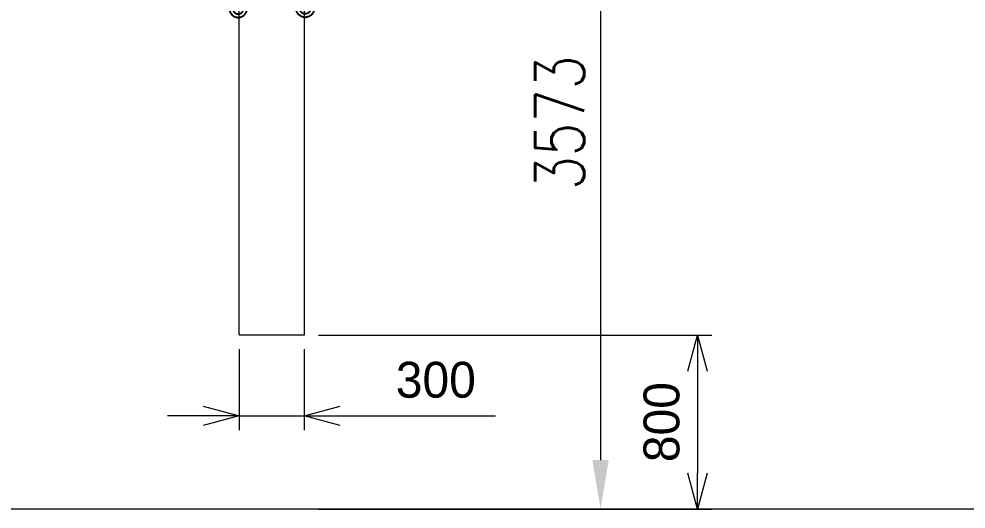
# Model space of a CAD drawing. Header units: inches. Extents: x 702888 to 852715, y 9845 to 271320.
# Drawn here: x 758519 to 762875, y 43205 to 45459 of the extents above; entities that cross this region are included whole.
import ezdxf

# ---------------------------------------------------------------- set-up
doc = ezdxf.new("R2010")
doc.units = ezdxf.units.IN
doc.header["$MEASUREMENT"] = 0
doc.header["$PDMODE"] = 34
for name, pattern in [('CENTER', [2, 1.25, -0.25, 0.25, -0.25]), ('Discontinu', [1, 0.636364, -0.363636]), ('MITTE2', [725.805, 483.87, -80.645, 80.645, -80.645])]:
    doc.linetypes.add(name, pattern=pattern)
doc.layers.get('0').update_dxf_attribs({"lineweight": 5})
doc.layers.get('Defpoints').update_dxf_attribs({"lineweight": 5})
for name, color, linetype, lineweight in [('1', 252, 'Continuous', 9), ('chain', 2, 'Continuous', 5), ('HIDDEN', 252, 'Continuous', 0)]:
    doc.layers.add(name, color=color, linetype=linetype, lineweight=lineweight)
doc.layers.add('ATS-MITTE', color=1, linetype='MITTE2')
doc.layers.add('ATS-UNSICHTBAR', color=1, linetype='Discontinu')
doc.styles.add('s', font='simplex.shx', dxfattribs={"width": 0.8})
doc.dimstyles.new('D1', dxfattribs={"dimscale": 66, "dimtxt": 2.5, "dimasz": 2.5, "dimexe": 1, "dimexo": 1, "dimgap": 1.25, "dimtad": 1, "dimdec": 0, "dimdsep": 46, "dimtxsty": 'Standard', "dimblk": 'OPEN30', "dimcen": 2.5, "dimclrd": 150, "dimclre": 150, "dimclrt": 140, "dimadec": 0, "dimazin": 0, "dimtfac": 1, "dimtdec": 0, "dimtmove": 0, "dimatfit": 3, "dimfxl": 1, "dimtfill": 1, "dimlwd": 13, "dimlwe": 13, "dimarcsym": 0})
doc.dimstyles.new('mahesh', dxfattribs={"dimscale": 150, "dimtxt": 3, "dimasz": 2.5, "dimexe": 1, "dimexo": 1, "dimgap": 1, "dimtad": 1, "dimdec": 1, "dimzin": 12, "dimtxsty": 's', "dimcen": 2.5, "dimclrd": 1, "dimclre": 1, "dimclrt": 1, "dimadec": 0, "dimazin": 3, "dimtfac": 1, "dimtdec": 1, "dimtmove": 0, "dimatfit": 3, "dimfxl": 1.25, "dimlwd": 13, "dimlwe": 13, "dimarcsym": 0})

# ---------------------------------------------------------------- blocks, each defined once
blk = doc.blocks.new('_Open30')
at = {"color": 0, "linetype": 'ByBlock', "lineweight": -2}
for p, q in [((-1, 0.268), (0, 0)), ((0, 0), (-1, -0.268)), ((0, 0), (-1, 0))]:
    blk.add_line(p, q, dxfattribs=at)
blk = doc.blocks.new('*D608')
at = {"color": 150, "lineweight": 13, "transparency": 16777216}
for p, q in [((759531.5, 43940.7), (759531.5, 43567.4)), ((759831.4, 43940.7), (759831.4, 43567.4)), ((759366.5, 43633.4), (759201.5, 43633.4)), ((759531.5, 43633.4), (759831.4, 43633.4)), ((759996.4, 43633.4), (760711.4, 43633.4))]:
    blk.add_line(p, q, dxfattribs=at)
at = {"layer": 'Defpoints', "color": 0, "transparency": 16777216}
for p in [(759531.5, 44006.7), (759831.4, 44006.7), (759831.4, 43633.4)]:
    blk.add_point(p, dxfattribs=at)
at = {"color": 150, "lineweight": 13, "transparency": 16777216, "xscale": 165, "yscale": 165, "zscale": 165}
blk.add_blockref('_Open30', (759531.5, 43633.4), dxfattribs=at)
at = {"color": 150, "lineweight": 13, "transparency": 16777216, "xscale": 165, "yscale": 165, "zscale": 165, "rotation": 180}
blk.add_blockref('_Open30', (759831.4, 43633.4), dxfattribs=at)
at = {"color": 140, "transparency": 16777216, "insert": (760436.4, 43798.4), "char_height": 165, "attachment_point": 5, "bg_fill": 3, "box_fill_scale": 1.25, "bg_fill_color": 256, "bg_fill_true_color": 13158600, "bg_fill_transparency": 0}
blk.add_mtext('300', dxfattribs=at)
blk = doc.blocks.new('*D612')
at = {"color": 150, "lineweight": 13, "transparency": 16777216}
for p, q in [((759897.4, 44004.7), (761706.4, 44004.7)), ((761640.4, 43839.7), (761640.4, 43370)), ((759897.4, 43205), (761706.4, 43205))]:
    blk.add_line(p, q, dxfattribs=at)
at = {"layer": 'Defpoints', "color": 0, "transparency": 16777216}
for p in [(759831.4, 44004.7, 58711), (759831.4, 43205, -14447.5), (761640.4, 43205)]:
    blk.add_point(p, dxfattribs=at)
at = {"color": 150, "lineweight": 13, "transparency": 16777216, "xscale": 165, "yscale": 165, "zscale": 165}
for p, rotation in [((761640.4, 44004.7), 90), ((761640.4, 43205), 270)]:
    blk.add_blockref('_Open30', p, dxfattribs=dict(at, rotation=rotation))
at = {"color": 140, "transparency": 16777216, "insert": (761475.4, 43604.8), "char_height": 165, "attachment_point": 5, "rotation": 90, "bg_fill": 3, "box_fill_scale": 1.25, "bg_fill_color": 256, "bg_fill_true_color": 13158600, "bg_fill_transparency": 0}
blk.add_mtext('800', dxfattribs=at)
blk = doc.blocks.new('54T456Y')
for p, q in [((754886.1, 32591.1), (754886.1, 32983.9)), ((754886.1, 32983.9), (754902.1, 32983.9)), ((754902.1, 32591.1), (754902.1, 32983.9)), ((754886.1, 32914.9), (754902.1, 32914.9)), ((754820.1, 32591.1), (754820.1, 32649.9)), ((754836.1, 32649.9), (754820.1, 32649.9)), ((754836.1, 32591.1), (754836.1, 32649.9))]:
    blk.add_line(p, q)
for radius in [41, 25]:
    blk.add_arc((754861.1, 32591.1), radius, 180, 0)
at = {"layer": 'HIDDEN'}
blk.add_line((754886.1, 32967.9), (754902.1, 32967.9), dxfattribs=at)
blk = doc.blocks.new('5u6u57')
for p, q in [((14173.2, -179.1), (14333.2, -179.1)), ((14213.2, -219.1), (14173.2, -179.1)), ((14173.2, -479.1), (14173.2, -179.1)), ((14293.2, -219.1), (14333.2, -179.1)), ((14333.2, -179.1), (14333.2, -479.1)), ((14213.2, -219.1), (14293.2, -219.1)), ((14213.2, -439.1), (14213.2, -219.1)), ((14293.2, -219.1), (14293.2, -439.1)), ((14213.2, -439.1), (14173.2, -479.1)), ((14333.2, -479.1), (14173.2, -479.1)), ((14293.2, -439.1), (14213.2, -439.1)), ((14293.2, -439.1), (14333.2, -479.1))]:
    blk.add_line(p, q)
at = {"layer": 'HIDDEN'}
for p, q in [((14177.2, -183.1), (14329.2, -183.1)), ((14177.2, -475.1), (14177.2, -183.1)), ((14329.2, -183.1), (14329.2, -475.1)), ((14329.2, -475.1), (14177.2, -475.1))]:
    blk.add_line(p, q, dxfattribs=at)
blk = doc.blocks.new('4564U6U4')
for p, q in [((755235.6, 33221.3, 58711), (755200.6, 33221.3, 58711)), ((755235.6, 33201.5, 58711), (755210.6, 33181.8, 58711))]:
    blk.add_line(p, q)
at = {"elevation": 58711}
blk.add_lwpolyline([(755210.6, 33181.8), (755185.6, 33181.8), (755185.6, 33221.3), (755235.6, 33221.3), (755235.6, 33201.5)], dxfattribs=at)
blk = doc.blocks.new('4343')
for p, q in [((755120.5, 32910.6), (755120.5, 32870.6)), ((755120.5, 32910.6), (755120.5, 32910.6)), ((755124.5, 32906.6), (755124.5, 32878.6)), ((755120.5, 32870.6), (755160.5, 32870.6)), ((755128.5, 32874.6), (755156.5, 32874.6)), ((755160.5, 32870.6), (755160.5, 32870.6))]:
    blk.add_line(p, q)
for centre, start, end in [((755120.5, 32906.6), 0, 90), ((755128.5, 32878.6), 180, 270), ((755156.5, 32870.6), 0, 90)]:
    blk.add_arc(centre, 4, start, end)
blk = doc.blocks.new('45Y6U')
for p, q in [((755009.6, 32932.7, 58711), (755009.6, 32998, 58711)), ((755009.6, 32998, 58711), (755025.6, 32998, 58711)), ((755025.6, 32932.7, 58711), (755025.6, 32998, 58711)), ((754943.6, 32932.7, 58711), (754943.6, 32968.4, 58711)), ((754959.6, 32968.4, 58711), (754943.6, 32968.4, 58711)), ((754959.6, 32932.7, 58711), (754959.6, 32968.4, 58711))]:
    blk.add_line(p, q)
for radius in [41, 25]:
    blk.add_arc((754984.6, 32932.7, 58711), radius, 180, 0)
blk = doc.blocks.new('JJUYKUI')
for p, q in [((754975.6, 33221.3, 58711), (754975.6, 33236.3, 58711)), ((754975.6, 33236.3, 58711), (755235.6, 33236.3, 58711)), ((755010.6, 33221.3, 58711), (754975.6, 33221.3, 58711)), ((755226.6, 33221.3, 58711), (754984.6, 33221.3, 58711)), ((755200.6, 33221.3, 58711), (755010.6, 33221.3, 58711)), ((755045.1, 33221.3, 58711), (755025.1, 33221.3, 58711)), ((755032, 33221.3, 58711), (755027, 33221.3, 58711)), ((755235.6, 33221.3, 58711), (755235.6, 33236.3, 58711))]:
    blk.add_line(p, q)
at = {"layer": 'ATS-MITTE', "ltscale": 2}
for p, q in [((754993.1, 33212.8, 58711), (754993.1, 33244.3, 58711)), ((755218.1, 33212.8, 58711), (755218.1, 33244.3, 58711))]:
    blk.add_line(p, q, dxfattribs=at)
at = {"layer": 'ATS-UNSICHTBAR'}
for p, q in [((754986.6, 33221.3, 58711), (754986.6, 33236.3, 58711)), ((754999.6, 33221.3, 58711), (754999.6, 33236.3, 58711)), ((755211.6, 33221.3, 58711), (755211.6, 33236.3, 58711)), ((755224.6, 33221.3, 58711), (755224.6, 33236.3, 58711))]:
    blk.add_line(p, q, dxfattribs=at)
at = {"xscale": -1}
for name in ['4564U6U4', '45Y6U']:
    blk.add_blockref(name, (1510211.3, 0), dxfattribs=at)
for name, p in [('5u6u57', (740852.5, 33400.4, 58711)), ('4564U6U4', (0, 0)), ('45Y6U', (0, 0)), ('4343', (-94.9, 50.7, 58711))]:
    blk.add_blockref(name, p)
blk = doc.blocks.new('H6U56')
at = {"layer": '1', "linetype": 'CENTER', "ltscale": 0.5, "elevation": 58711}
blk.add_lwpolyline([(755255.6, 31028.8), (754955.6, 31028.8), (754955.6, 32530.8), (755255.6, 32530.8)], close=True, dxfattribs=at)
blk.add_blockref('JJUYKUI', (0, 0))
at = {"layer": 'ATS-MITTE'}
blk.add_blockref('54T456Y', (90.5, -60.3, 58711), dxfattribs=at)
at = {"layer": 'ATS-MITTE', "xscale": -1}
blk.add_blockref('54T456Y', (1510120.8, -60.3, 58711), dxfattribs=at)
blk = doc.blocks.new('*D614')
at = {"layer": 'chain', "color": 1, "lineweight": 13, "transparency": 16777216}
for p, q in [((759816.7, 46778.1), (761284, 46778.1)), ((761194, 46553.1), (761194, 43430.1)), ((761104, 43205.1), (761104, 43205.1))]:
    blk.add_line(p, q, dxfattribs=at)
at = {"layer": 'chain', "color": 1, "transparency": 16777216}
for points in [[(761156.5, 46553.1), (761231.5, 46553.1), (761194, 46778.1)], [(761156.5, 43430.1), (761231.5, 43430.1), (761194, 43205.1)]]:
    blk.add_solid(points, dxfattribs=at)
at = {"layer": 'Defpoints', "color": 0, "transparency": 16777216}
for p in [(759726.7, 46778.1), (761194, 43205.1), (761194, 43205.1)]:
    blk.add_point(p, dxfattribs=at)
at = {"layer": 'chain', "color": 1, "transparency": 16777216, "insert": (761006.5, 44981.6), "char_height": 225, "attachment_point": 5, "rotation": 90, "style": 's'}
blk.add_mtext('3573', dxfattribs=at)

msp = doc.modelspace()

# ---------------------------------------------------------------- linework, layer by layer
at = {"layer": '1', "linetype": 'CENTER', "ltscale": 0.5}
msp.add_line((767231.573, 43205.132, -14447.486), (755090.688, 43205.132, -14447.486), dxfattribs=at)

# ---------------------------------------------------------------- dimensions: what is measured, and where the dimension line sits
dim = msp.add_linear_dim(base=(759831.427, 43633.373), p1=(759531.468, 44006.695), p2=(759831.427, 44006.695), dimstyle='D1')
dim.commit()
dim.dimension.update_dxf_attribs({"geometry": '*D608', "text_midpoint": (760436.427, 43798.373)})

# ---------------------------------------------------------------- next in the draw order: dimensions: what is measured, and where the dimension line sits
dim = msp.add_linear_dim(base=(761640.405, 43204.988, -58710.994), p1=(759831.427, 44004.695), p2=(759831.427, 43204.988, -73158.48), angle=90, dimstyle='D1')
dim.commit()
dim.dimension.update_dxf_attribs({"geometry": '*D612', "text_midpoint": (761475.405, 43604.842, -58710.994)})

# ---------------------------------------------------------------- next in the draw order: block references
msp.add_blockref('H6U56', (4575.793, 12975.863, -58710.994))

# ---------------------------------------------------------------- next in the draw order: dimensions: what is measured, and where the dimension line sits
at = {"layer": 'chain', "color": 1}
dim = msp.add_linear_dim(base=(761193.96, 43205.132), p1=(759726.749, 46778.072), p2=(761193.96, 43205.132), angle=90, dimstyle='mahesh', override={"dimtxt": 1.5, "dimasz": 1.5, "dimexe": 0.6, "dimexo": 0.6, "dimgap": 0.5, "dimdec": 0, "dimfxl": 0.35}, dxfattribs=at)
dim.commit()
dim.dimension.update_dxf_attribs({"geometry": '*D614', "text_midpoint": (761193.96, 44981.602), "dimtype": 160})

doc.saveas('drawing.dxf')
